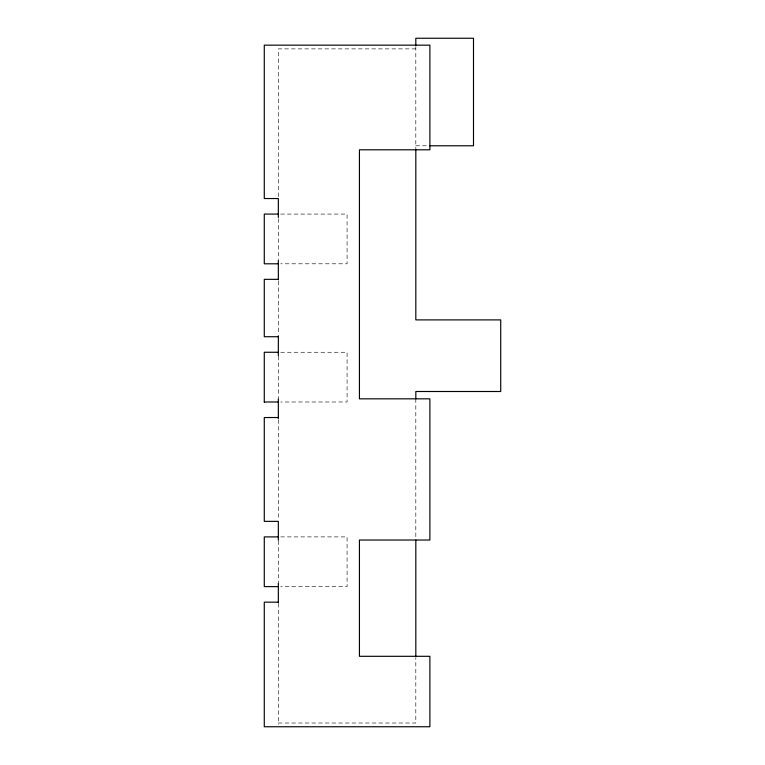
<?xml version="1.0" encoding="UTF-8"?>
<svg xmlns="http://www.w3.org/2000/svg" width="765" height="765" viewBox="0 0 765 765"><rect width="100%" height="100%" fill="white"/><g stroke="black" fill="none" stroke-linecap="round" stroke-linejoin="round"><path stroke-width="0.57" stroke-dasharray="3.83 2.87" d="M415.816 48.883L278.336 48.883L278.336 197.504M415.816 145.78L428.773 145.78M280.707 214.076L347.08 214.076L347.08 263.801L280.707 263.801M280.707 352.263L347.08 352.263L347.08 401.988L280.707 401.988M280.707 536.896L347.08 536.896L347.08 586.621L280.707 586.621M278.336 723.021L415.816 723.021L415.816 657.498M415.816 46.522L415.816 148.611M415.816 398.833L415.816 538.837M278.336 218.685L278.336 259.641M278.336 281.051L278.336 334.573M278.336 356.127L278.336 398.125M278.336 419.717L278.336 520.2M278.336 540.759L278.336 582.758M278.336 603.327L278.336 724.264"/><path stroke-width="1.15" d="M429.949 145.78L473.497 145.78L473.497 38.25L415.816 38.25L415.816 45.336M278.336 214.076L264.279 214.076L264.279 263.801L278.336 263.801M278.336 279.34L264.279 279.34L264.279 336.724L278.336 336.724M278.336 352.263L264.279 352.263L264.279 402.161M264.279 401.988L278.336 401.988M278.336 417.527L264.279 417.527L264.279 521.357L278.336 521.357L278.336 540.224M278.336 536.896L264.279 536.896L264.279 586.621L278.336 586.621M278.336 602.16L264.279 602.16L264.279 726.75L429.882 726.75L429.882 656.303L359.435 656.303L359.435 540.023L429.882 540.023L429.882 398.833L359.435 398.833L359.435 149.797L429.882 149.797L429.882 45.154L264.279 45.154L264.279 198.537L278.336 198.537L278.336 217.403M415.816 149.357L415.816 319.894L500.721 319.894L500.721 391.498L415.816 391.498L415.816 398.833M415.816 540.023L415.816 656.303M278.336 260.473L278.336 279.866M278.336 335.759L278.336 355.591M278.336 398.661L278.336 418.541M278.336 583.284L278.336 602.686"/></g></svg>
